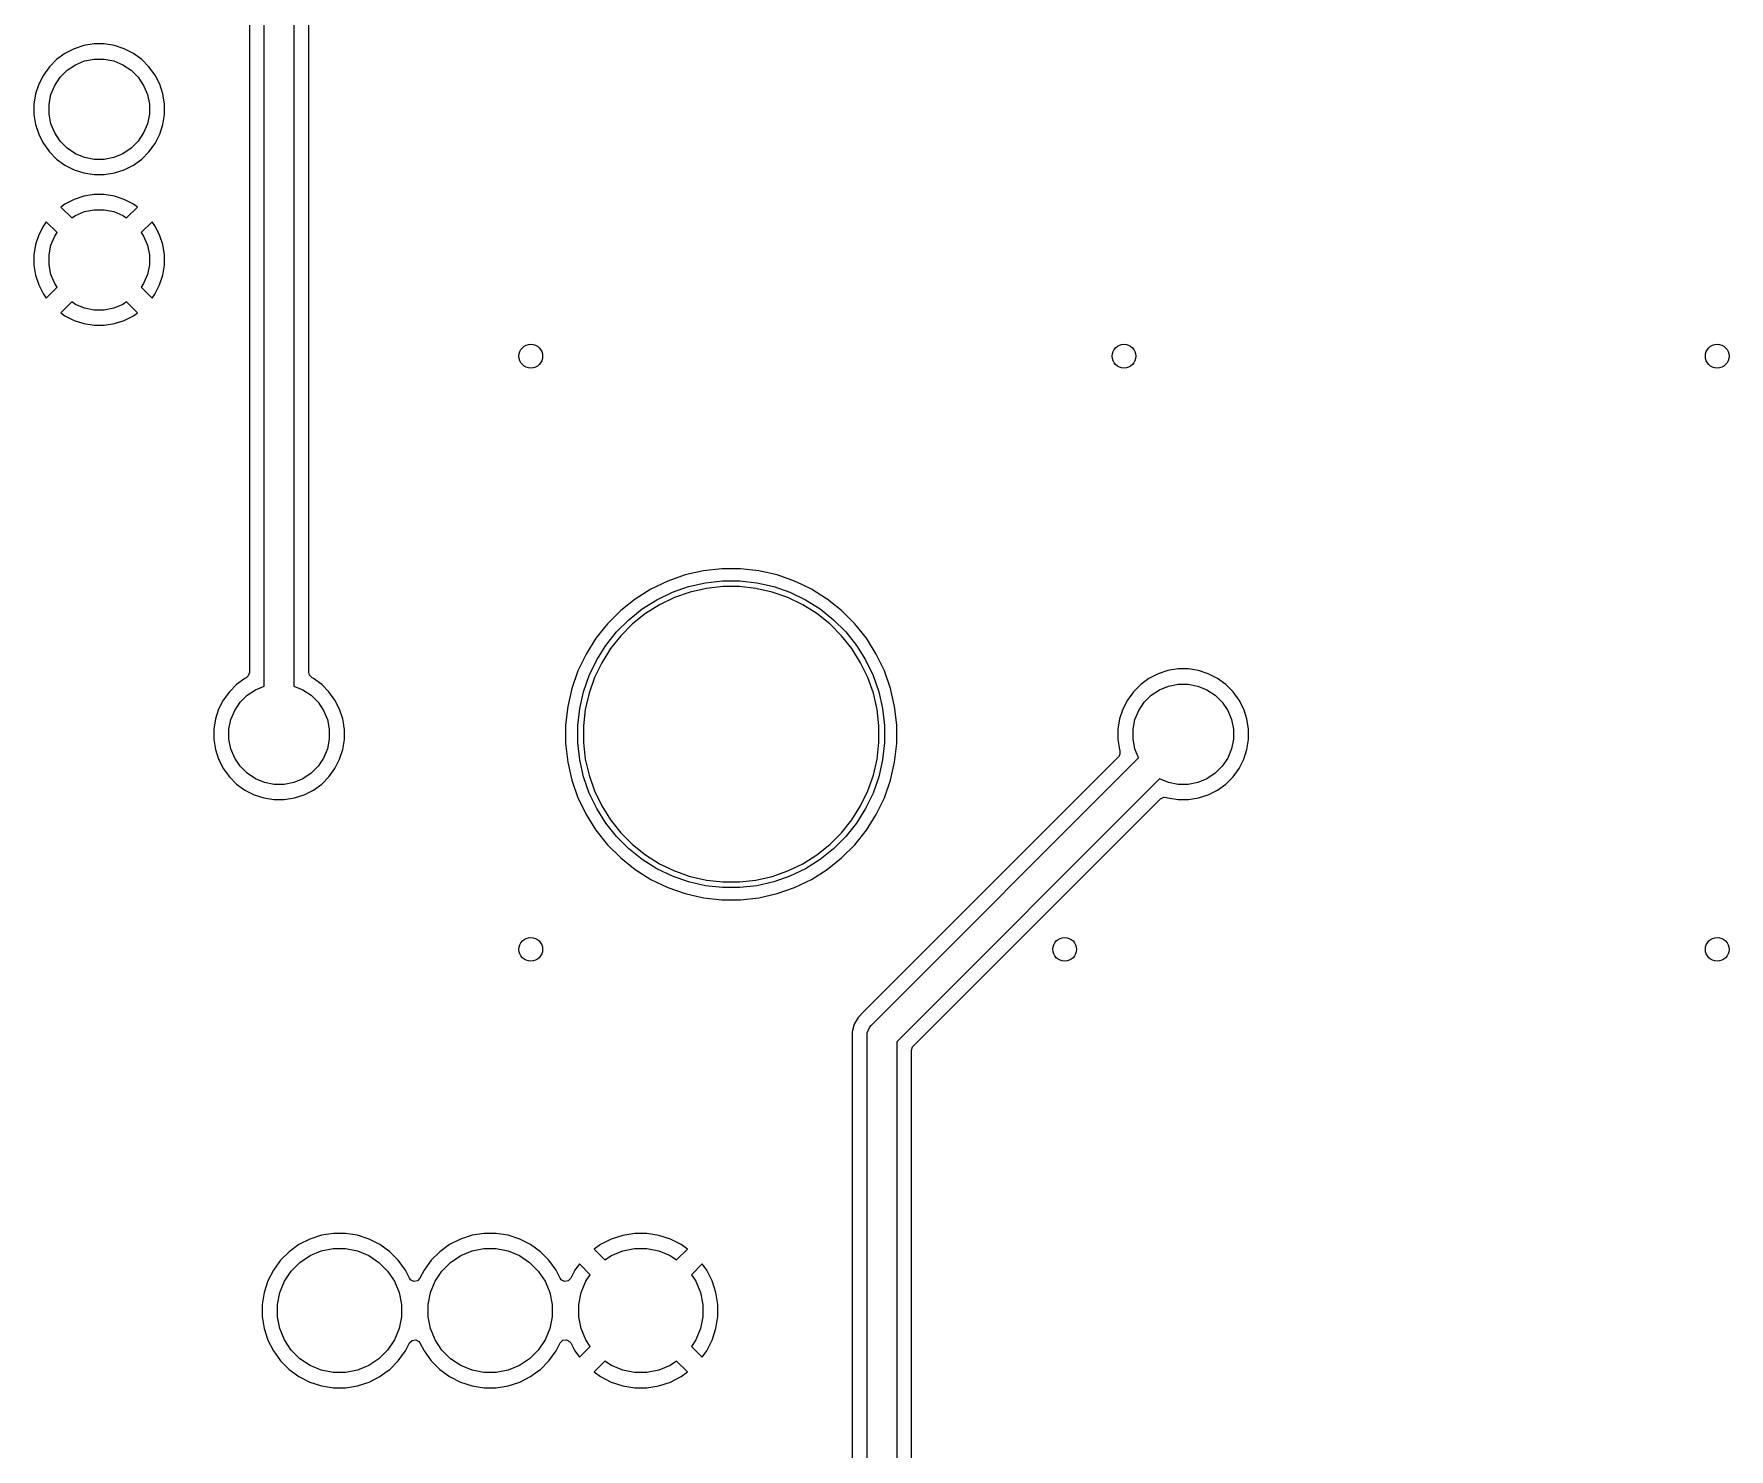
# Model space of a CAD drawing. Extents: x 0 to 130, y -140 to 0.
# Drawn here: x 59.12 to 87.7, y -48.43 to -24.57 of the extents above; entities that cross this region are included whole.
import ezdxf

# ---------------------------------------------------------------- set-up
doc = ezdxf.new("R2010")
doc.units = 0
doc.layers.add('BLACK', color=7, linetype='CONTINUOUS')

msp = doc.modelspace()

# ---------------------------------------------------------------- linework, layer by layer
at = {"layer": 'BLACK', "linetype": 'CONTINUOUS'}
for p, q in [((63.508, -13.6304), (63.508, -35.56195)), ((63.7585, -35.333229), (63.7585, -13.564508)), ((62.7575, -13.878722), (62.7575, -35.333229)), ((63.008, -35.56195), (63.008, -13.733953)), ((59.802158, -24.817125), (59.647814, -24.895766)), ((59.802161, -24.817123), (59.802158, -24.817125)), ((59.966893, -24.763598), (59.802161, -24.817123)), ((59.966897, -24.763597), (59.966893, -24.763598)), ((60.137986, -24.7365), (59.966897, -24.763597)), ((60.137989, -24.7365), (60.137986, -24.7365)), ((60.311211, -24.7365), (60.137989, -24.7365)), ((60.311214, -24.7365), (60.311211, -24.7365)), ((60.482302, -24.763597), (60.311214, -24.7365)), ((60.482306, -24.763598), (60.482302, -24.763597)), ((60.647038, -24.817123), (60.482306, -24.763598)), ((60.647041, -24.817125), (60.647038, -24.817123)), ((60.801385, -24.895766), (60.647041, -24.817125)), ((59.385185, -25.120073), (59.283366, -25.260214)), ((59.507673, -24.997585), (59.385185, -25.120073)), ((59.647814, -24.895766), (59.507673, -24.997585)), ((59.685366, -25.179941), (59.823913, -25.087367)), ((59.823913, -25.087367), (59.977858, -25.023601)), ((59.977858, -25.023601), (60.141285, -24.991093)), ((60.141285, -24.991093), (60.307915, -24.991093)), ((60.307915, -24.991093), (60.471342, -25.023601)), ((60.471342, -25.023601), (60.625287, -25.087367)), ((60.625287, -25.087367), (60.763834, -25.179941)), ((60.801387, -24.895767), (60.801385, -24.895766)), ((60.801388, -24.895768), (60.801387, -24.895767)), ((60.941528, -24.997586), (60.801388, -24.895768)), ((61.064014, -25.120072), (60.941528, -24.997586)), ((61.165832, -25.260212), (61.064014, -25.120072)), ((59.204723, -25.414561), (59.151198, -25.579293)), ((59.204725, -25.414558), (59.204723, -25.414561)), ((59.283366, -25.260214), (59.204725, -25.414558)), ((59.474967, -25.436313), (59.567541, -25.297766)), ((59.567541, -25.297766), (59.685366, -25.179941)), ((60.763834, -25.179941), (60.881659, -25.297766)), ((60.881659, -25.297766), (60.974233, -25.436313)), ((61.244473, -25.414555), (61.165832, -25.260212)), ((61.244473, -25.414557), (61.244473, -25.414555)), ((61.244474, -25.414558), (61.244473, -25.414557)), ((61.244476, -25.414561), (61.244474, -25.414558)), ((61.298001, -25.579293), (61.244476, -25.414561)), ((59.151197, -25.579297), (59.1241, -25.750385)), ((59.151198, -25.579293), (59.151197, -25.579297)), ((59.378693, -25.753685), (59.411201, -25.590258)), ((59.411201, -25.590258), (59.474967, -25.436313)), ((60.974233, -25.436313), (61.037999, -25.590258)), ((61.037999, -25.590258), (61.070507, -25.753685)), ((61.298002, -25.579297), (61.298001, -25.579293)), ((61.3251, -25.750385), (61.298002, -25.579297)), ((59.1241, -25.750385), (59.1241, -25.923614)), ((59.1241, -25.923614), (59.151197, -26.094702)), ((59.378693, -25.920315), (59.378693, -25.753685)), ((59.411201, -26.083742), (59.378693, -25.920315)), ((61.070507, -25.920315), (61.037999, -26.083742)), ((61.070507, -25.753685), (61.070507, -25.920315)), ((61.298002, -26.094702), (61.3251, -25.923614)), ((61.3251, -25.923614), (61.3251, -25.750385)), ((59.151197, -26.094702), (59.151198, -26.094706)), ((59.151198, -26.094706), (59.204723, -26.259438)), ((59.204723, -26.259438), (59.204725, -26.259441)), ((59.204725, -26.259441), (59.270128, -26.387804)), ((59.474967, -26.237687), (59.411201, -26.083742)), ((59.567541, -26.376234), (59.474967, -26.237687)), ((60.974233, -26.237687), (60.881659, -26.376234)), ((61.037999, -26.083742), (60.974233, -26.237687)), ((61.165832, -26.413788), (61.244473, -26.259445)), ((61.244473, -26.259445), (61.244474, -26.25944)), ((61.244474, -26.25944), (61.244476, -26.259438)), ((61.244476, -26.259438), (61.298001, -26.094706)), ((61.298001, -26.094706), (61.298002, -26.094702)), ((59.270128, -26.387804), (59.283368, -26.413788)), ((59.283368, -26.413788), (59.385186, -26.553928)), ((59.385186, -26.553928), (59.507672, -26.676414)), ((59.685366, -26.494059), (59.567541, -26.376234)), ((59.823913, -26.586633), (59.685366, -26.494059)), ((60.763834, -26.494059), (60.625287, -26.586633)), ((60.881659, -26.376234), (60.763834, -26.494059)), ((60.941528, -26.676414), (61.064014, -26.553928)), ((61.064014, -26.553928), (61.165832, -26.413788)), ((59.507672, -26.676414), (59.647812, -26.778232)), ((59.647812, -26.778232), (59.802155, -26.856873)), ((59.802155, -26.856873), (59.802157, -26.856873)), ((59.802157, -26.856873), (59.802158, -26.856874)), ((59.802158, -26.856874), (59.802161, -26.856876)), ((59.802161, -26.856876), (59.966893, -26.910401)), ((59.977858, -26.650399), (59.823913, -26.586633)), ((60.141285, -26.682907), (59.977858, -26.650399)), ((60.307915, -26.682907), (60.141285, -26.682907)), ((60.471342, -26.650399), (60.307915, -26.682907)), ((60.625287, -26.586633), (60.471342, -26.650399)), ((60.482306, -26.910401), (60.647038, -26.856876)), ((60.647038, -26.856876), (60.64704, -26.856874)), ((60.64704, -26.856874), (60.647045, -26.856873)), ((60.647045, -26.856873), (60.801388, -26.778232)), ((60.801388, -26.778232), (60.941528, -26.676414)), ((59.966893, -26.910401), (59.966897, -26.910402)), ((59.966897, -26.910402), (60.137986, -26.9375)), ((60.137986, -26.9375), (60.137989, -26.9375)), ((60.137989, -26.9375), (60.311214, -26.9375)), ((60.311214, -26.9375), (60.482302, -26.910402)), ((60.482302, -26.910402), (60.482306, -26.910401)), ((59.802351, -27.357588), (59.648073, -27.436196)), ((59.96702, -27.304084), (59.802351, -27.357588)), ((60.138025, -27.277), (59.96702, -27.304084)), ((60.311175, -27.277), (60.138025, -27.277)), ((60.482179, -27.304084), (60.311175, -27.277)), ((60.646848, -27.357588), (60.482179, -27.304084)), ((60.801123, -27.436195), (60.646848, -27.357588)), ((59.648073, -27.436196), (59.580429, -27.485341)), ((59.580429, -27.485341), (59.763093, -27.668005)), ((59.763093, -27.668005), (59.823913, -27.627367)), ((59.823913, -27.627367), (59.977858, -27.563601)), ((59.977858, -27.563601), (60.141285, -27.531093)), ((60.141285, -27.531093), (60.307915, -27.531093)), ((60.307915, -27.531093), (60.471342, -27.563601)), ((60.471342, -27.563601), (60.625287, -27.627367)), ((60.625287, -27.627367), (60.686105, -27.668004)), ((60.686105, -27.668004), (60.868769, -27.485341)), ((60.868769, -27.485341), (60.801123, -27.436195)), ((59.205188, -27.954751), (59.151684, -28.11942)), ((59.283796, -27.800473), (59.205188, -27.954751)), ((59.33294, -27.732829), (59.283796, -27.800473)), ((59.515605, -27.915493), (59.33294, -27.732829)), ((59.411201, -28.130258), (59.474967, -27.976313)), ((59.474967, -27.976313), (59.515605, -27.915493)), ((61.116257, -27.732829), (60.933593, -27.915491)), ((60.933593, -27.915491), (60.974233, -27.976313)), ((60.974233, -27.976313), (61.037999, -28.130258)), ((61.165401, -27.800471), (61.116257, -27.732829)), ((61.165404, -27.800475), (61.165401, -27.800471)), ((61.244011, -27.954751), (61.165404, -27.800475)), ((61.297515, -28.11942), (61.244011, -27.954751)), ((59.151684, -28.11942), (59.1246, -28.290424)), ((59.378693, -28.293685), (59.411201, -28.130258)), ((61.037999, -28.130258), (61.070507, -28.293685)), ((61.3246, -28.290424), (61.297515, -28.11942)), ((59.1246, -28.290424), (59.1246, -28.463575)), ((59.1246, -28.463575), (59.151684, -28.634579)), ((59.378693, -28.460315), (59.378693, -28.293685)), ((59.411201, -28.623742), (59.378693, -28.460315)), ((61.070507, -28.460315), (61.037999, -28.623742)), ((61.070507, -28.293685), (61.070507, -28.460315)), ((61.297515, -28.634579), (61.3246, -28.463575)), ((61.3246, -28.463575), (61.3246, -28.290424)), ((59.151684, -28.634579), (59.205188, -28.799248)), ((59.205188, -28.799248), (59.283795, -28.953523)), ((59.332941, -29.021169), (59.515604, -28.838505)), ((59.474967, -28.777687), (59.411201, -28.623742)), ((59.515604, -28.838505), (59.474967, -28.777687)), ((60.974233, -28.777687), (60.933594, -28.838506)), ((60.933594, -28.838506), (61.116257, -29.021169)), ((61.037999, -28.623742), (60.974233, -28.777687)), ((61.165405, -28.953522), (61.244011, -28.799248)), ((61.244011, -28.799248), (61.297515, -28.634579)), ((59.283795, -28.953523), (59.332941, -29.021169)), ((59.763091, -29.085993), (59.580429, -29.268657)), ((59.823913, -29.126633), (59.763091, -29.085993)), ((59.977858, -29.190399), (59.823913, -29.126633)), ((60.625287, -29.126633), (60.471342, -29.190399)), ((60.686106, -29.085994), (60.625287, -29.126633)), ((60.868769, -29.268657), (60.686106, -29.085994)), ((61.116257, -29.021169), (61.165405, -28.953522)), ((59.580429, -29.268657), (59.648071, -29.317801)), ((59.648071, -29.317801), (59.648075, -29.317804)), ((59.648075, -29.317804), (59.802351, -29.396411)), ((59.802351, -29.396411), (59.96702, -29.449915)), ((60.141285, -29.222907), (59.977858, -29.190399)), ((60.307915, -29.222907), (60.141285, -29.222907)), ((60.471342, -29.190399), (60.307915, -29.222907)), ((60.482179, -29.449915), (60.646848, -29.396411)), ((60.646848, -29.396411), (60.801122, -29.317805)), ((60.801122, -29.317805), (60.868769, -29.268657)), ((59.96702, -29.449915), (60.138025, -29.477)), ((60.138025, -29.477), (60.311175, -29.477)), ((60.311175, -29.477), (60.482179, -29.449915)), ((70.104269, -33.688335), (69.808445, -33.791849)), ((70.409838, -33.618591), (70.104269, -33.688335)), ((70.721287, -33.5835), (70.409838, -33.618591)), ((70.721289, -33.5835), (70.721287, -33.5835)), ((71.034711, -33.5835), (70.721289, -33.5835)), ((71.034712, -33.5835), (71.034711, -33.5835)), ((71.346161, -33.618591), (71.034712, -33.5835)), ((71.65173, -33.688335), (71.346161, -33.618591)), ((71.947554, -33.791849), (71.65173, -33.688335)), ((69.526054, -33.927841), (69.260672, -34.094591)), ((69.808445, -33.791849), (69.526054, -33.927841)), ((69.625168, -34.107171), (69.88685, -33.981152)), ((69.88685, -33.981152), (70.160996, -33.885224)), ((70.187594, -33.977546), (69.923617, -34.069916)), ((70.160996, -33.885224), (70.444159, -33.820594)), ((70.460252, -33.915314), (70.187594, -33.977546)), ((70.444159, -33.820594), (70.732778, -33.788075)), ((70.738165, -33.884), (70.460252, -33.915314)), ((70.732778, -33.788075), (71.023222, -33.788075)), ((71.017835, -33.884), (70.738165, -33.884)), ((71.295748, -33.915314), (71.017835, -33.884)), ((71.023222, -33.788075), (71.311841, -33.820594)), ((71.568406, -33.977546), (71.295748, -33.915314)), ((71.311841, -33.820594), (71.595004, -33.885224)), ((71.832383, -34.069916), (71.568406, -33.977546)), ((71.595004, -33.885224), (71.86915, -33.981152)), ((71.86915, -33.981152), (72.130832, -34.107171)), ((71.947558, -33.791851), (71.947554, -33.791849)), ((71.947561, -33.791852), (71.947558, -33.791851)), ((72.070443, -33.851029), (71.947561, -33.791852)), ((72.229945, -33.927841), (72.070443, -33.851029)), ((72.487069, -34.089402), (72.229945, -33.927841)), ((69.015631, -34.290006), (68.794006, -34.511631)), ((69.260672, -34.094591), (69.015631, -34.290006)), ((69.152162, -34.442787), (69.379241, -34.261697)), ((69.379241, -34.261697), (69.625168, -34.107171)), ((69.671642, -34.19126), (69.434838, -34.340054)), ((69.923617, -34.069916), (69.671642, -34.19126)), ((72.084358, -34.19126), (71.832383, -34.069916)), ((72.321162, -34.340054), (72.084358, -34.19126)), ((72.130832, -34.107171), (72.376759, -34.261697)), ((72.376759, -34.261697), (72.603838, -34.442787)), ((72.495327, -34.094591), (72.487069, -34.089402)), ((72.74037, -34.290007), (72.495327, -34.094591)), ((72.961993, -34.51163), (72.74037, -34.290007)), ((68.794006, -34.511631), (68.598591, -34.756672)), ((68.946787, -34.648162), (69.152162, -34.442787)), ((69.216183, -34.514426), (69.018426, -34.712183)), ((69.434838, -34.340054), (69.216183, -34.514426)), ((72.539817, -34.514426), (72.321162, -34.340054)), ((72.737574, -34.712183), (72.539817, -34.514426)), ((72.603838, -34.442787), (72.809213, -34.648162)), ((73.157409, -34.756673), (72.961993, -34.51163)), ((68.598591, -34.756672), (68.431841, -35.022054)), ((68.765697, -34.875241), (68.946787, -34.648162)), ((69.018426, -34.712183), (68.844054, -34.930838)), ((72.911946, -34.930838), (72.737574, -34.712183)), ((72.809213, -34.648162), (72.990303, -34.875241)), ((73.324159, -35.022056), (73.157409, -34.756673)), ((68.431841, -35.022054), (68.295849, -35.304445)), ((68.485152, -35.38285), (68.611171, -35.121168)), ((68.611171, -35.121168), (68.765697, -34.875241)), ((68.844054, -34.930838), (68.69526, -35.167642)), ((73.06074, -35.167642), (72.911946, -34.930838)), ((72.990303, -34.875241), (73.144829, -35.121168)), ((73.144829, -35.121168), (73.270848, -35.38285)), ((73.460148, -35.304439), (73.324159, -35.022056)), ((62.681214, -35.432766), (62.541073, -35.534585)), ((62.703447, -35.421438), (62.681214, -35.432766)), ((62.738593, -35.39142), (62.703447, -35.421438)), ((62.7575, -35.333229), (62.738593, -35.39142)), ((63.769289, -35.378172), (63.7585, -35.333229)), ((63.812553, -35.421438), (63.769289, -35.378172)), ((63.834785, -35.432766), (63.812553, -35.421438)), ((63.834787, -35.432767), (63.834785, -35.432766)), ((63.834788, -35.432768), (63.834787, -35.432767)), ((63.974928, -35.534586), (63.834788, -35.432768)), ((68.295849, -35.304445), (68.192335, -35.600269)), ((68.389224, -35.656996), (68.485152, -35.38285)), ((68.573916, -35.419617), (68.481546, -35.683594)), ((68.69526, -35.167642), (68.573916, -35.419617)), ((73.182084, -35.419617), (73.06074, -35.167642)), ((73.274454, -35.683594), (73.182084, -35.419617)), ((73.270848, -35.38285), (73.366776, -35.656996)), ((73.563665, -35.600273), (73.460148, -35.304439)), ((77.921214, -35.432766), (77.781073, -35.534585)), ((78.075558, -35.354125), (77.921214, -35.432766)), ((78.075561, -35.354123), (78.075558, -35.354125)), ((78.240293, -35.300598), (78.075561, -35.354123)), ((78.240297, -35.300597), (78.240293, -35.300598)), ((78.411386, -35.2735), (78.240297, -35.300597)), ((78.411389, -35.2735), (78.411386, -35.2735)), ((78.584611, -35.2735), (78.411389, -35.2735)), ((78.584614, -35.2735), (78.584611, -35.2735)), ((78.755702, -35.300597), (78.584614, -35.2735)), ((78.755706, -35.300598), (78.755702, -35.300597)), ((78.920438, -35.354123), (78.755706, -35.300598)), ((78.920441, -35.354125), (78.920438, -35.354123)), ((79.074785, -35.432766), (78.920441, -35.354125)), ((79.074787, -35.432767), (79.074785, -35.432766)), ((79.074788, -35.432768), (79.074787, -35.432767)), ((79.214928, -35.534586), (79.074788, -35.432768)), ((62.418585, -35.657073), (62.316766, -35.797214)), ((62.541073, -35.534585), (62.418585, -35.657073)), ((62.600941, -35.834766), (62.718766, -35.716941)), ((62.718766, -35.716941), (62.857313, -35.624367)), ((62.857313, -35.624367), (63.008, -35.56195)), ((63.508, -35.56195), (63.658687, -35.624367)), ((63.658687, -35.624367), (63.797234, -35.716941)), ((63.797234, -35.716941), (63.915059, -35.834766)), ((64.097414, -35.657072), (63.974928, -35.534586)), ((64.199232, -35.797212), (64.097414, -35.657072)), ((68.192335, -35.600269), (68.122591, -35.905838)), ((68.324594, -35.940159), (68.389224, -35.656996)), ((68.481546, -35.683594), (68.419314, -35.956252)), ((73.336686, -35.956252), (73.274454, -35.683594)), ((73.366776, -35.656996), (73.431406, -35.940159)), ((73.633408, -35.905837), (73.563665, -35.600273)), ((77.658585, -35.657073), (77.556766, -35.797214)), ((77.781073, -35.534585), (77.658585, -35.657073)), ((77.840941, -35.834766), (77.958766, -35.716941)), ((77.958766, -35.716941), (78.097313, -35.624367)), ((78.097313, -35.624367), (78.251258, -35.560601)), ((78.251258, -35.560601), (78.414685, -35.528093)), ((78.414685, -35.528093), (78.581315, -35.528093)), ((78.581315, -35.528093), (78.744742, -35.560601)), ((78.744742, -35.560601), (78.898687, -35.624367)), ((78.898687, -35.624367), (79.037234, -35.716941)), ((79.037234, -35.716941), (79.155059, -35.834766)), ((79.337414, -35.657072), (79.214928, -35.534586)), ((79.439232, -35.797212), (79.337414, -35.657072)), ((62.238123, -35.951561), (62.184598, -36.116293)), ((62.238125, -35.951558), (62.238123, -35.951561)), ((62.316766, -35.797214), (62.238125, -35.951558)), ((62.444601, -36.127258), (62.508367, -35.973313)), ((62.508367, -35.973313), (62.600941, -35.834766)), ((63.915059, -35.834766), (64.007633, -35.973313)), ((64.007633, -35.973313), (64.071399, -36.127258)), ((64.277873, -35.951555), (64.199232, -35.797212)), ((64.277873, -35.951557), (64.277873, -35.951555)), ((64.277874, -35.951558), (64.277873, -35.951557)), ((64.277876, -35.951561), (64.277874, -35.951558)), ((64.331401, -36.116293), (64.277876, -35.951561)), ((68.122591, -35.905838), (68.0875, -36.217287)), ((68.292075, -36.228778), (68.324594, -35.940159)), ((68.419314, -35.956252), (68.388, -36.234165)), ((73.368, -36.234165), (73.336686, -35.956252)), ((73.431406, -35.940159), (73.463925, -36.228778)), ((73.6685, -36.217289), (73.633408, -35.905837)), ((77.478123, -35.951561), (77.424598, -36.116293)), ((77.478125, -35.951558), (77.478123, -35.951561)), ((77.556766, -35.797214), (77.478125, -35.951558)), ((77.684601, -36.127258), (77.748367, -35.973313)), ((77.748367, -35.973313), (77.840941, -35.834766)), ((79.155059, -35.834766), (79.247633, -35.973313)), ((79.247633, -35.973313), (79.311399, -36.127258)), ((79.517873, -35.951555), (79.439232, -35.797212)), ((79.517873, -35.951557), (79.517873, -35.951555)), ((79.517874, -35.951558), (79.517873, -35.951557)), ((79.517876, -35.951561), (79.517874, -35.951558)), ((79.571401, -36.116293), (79.517876, -35.951561)), ((62.184597, -36.116297), (62.1575, -36.287385)), ((62.1575, -36.287385), (62.1575, -36.460614)), ((62.184598, -36.116293), (62.184597, -36.116297)), ((62.412093, -36.290685), (62.444601, -36.127258)), ((62.412093, -36.457315), (62.412093, -36.290685)), ((64.071399, -36.127258), (64.103907, -36.290685)), ((64.103907, -36.290685), (64.103907, -36.457315)), ((64.331402, -36.116298), (64.331401, -36.116293)), ((64.347398, -36.217287), (64.331402, -36.116298)), ((64.349411, -36.229997), (64.347398, -36.217287)), ((64.3585, -36.287384), (64.349411, -36.229997)), ((64.3585, -36.460614), (64.3585, -36.287384)), ((68.0875, -36.217287), (68.0875, -36.530712)), ((68.292075, -36.234165), (68.292075, -36.228778)), ((68.292075, -36.519222), (68.292075, -36.234165)), ((68.388, -36.234165), (68.388, -36.513835)), ((73.368, -36.513835), (73.368, -36.234165)), ((73.463925, -36.228778), (73.463925, -36.519222)), ((73.6685, -36.530711), (73.6685, -36.217289)), ((77.424597, -36.116297), (77.3975, -36.287385)), ((77.3975, -36.287385), (77.3975, -36.460614)), ((77.424598, -36.116293), (77.424597, -36.116297)), ((77.652093, -36.290685), (77.684601, -36.127258)), ((77.652093, -36.457315), (77.652093, -36.290685)), ((79.311399, -36.127258), (79.343907, -36.290685)), ((79.343907, -36.290685), (79.343907, -36.457315)), ((79.571402, -36.116297), (79.571401, -36.116293)), ((79.5985, -36.287385), (79.571402, -36.116297)), ((79.5985, -36.460614), (79.5985, -36.287385)), ((62.1575, -36.460614), (62.184597, -36.631702)), ((62.444601, -36.620742), (62.412093, -36.457315)), ((64.103907, -36.457315), (64.071399, -36.620742)), ((64.331402, -36.631702), (64.3585, -36.460614)), ((68.0875, -36.530712), (68.122591, -36.842161)), ((68.324594, -36.807841), (68.292075, -36.519222)), ((68.388, -36.513835), (68.419314, -36.791748)), ((73.336686, -36.791748), (73.368, -36.513835)), ((73.463925, -36.519222), (73.431406, -36.807841)), ((73.633408, -36.842163), (73.6685, -36.530711)), ((77.3975, -36.460614), (77.424596, -36.631696)), ((77.684601, -36.620742), (77.652093, -36.457315)), ((79.343907, -36.457315), (79.311399, -36.620742)), ((79.571402, -36.631702), (79.5985, -36.460614)), ((62.184597, -36.631702), (62.184598, -36.631706)), ((62.184598, -36.631706), (62.238123, -36.796438)), ((62.238123, -36.796438), (62.238125, -36.796441)), ((62.238125, -36.796441), (62.250464, -36.820659)), ((62.250464, -36.820659), (62.316768, -36.950788)), ((62.508367, -36.774687), (62.444601, -36.620742)), ((62.600941, -36.913234), (62.508367, -36.774687)), ((64.007633, -36.774687), (63.915059, -36.913234)), ((64.071399, -36.620742), (64.007633, -36.774687)), ((64.199232, -36.950788), (64.277873, -36.796445)), ((64.277873, -36.796445), (64.277874, -36.79644)), ((64.277874, -36.79644), (64.277876, -36.796438)), ((64.277876, -36.796438), (64.331401, -36.631706)), ((64.331401, -36.631706), (64.331402, -36.631702)), ((68.122591, -36.842161), (68.192335, -37.14773)), ((68.389224, -37.091004), (68.324594, -36.807841)), ((68.419314, -36.791748), (68.481546, -37.064406)), ((77.408158, -36.756026), (73.110686, -41.0535)), ((73.241223, -41.277223), (77.747017, -36.771428)), ((73.274454, -37.064406), (73.336686, -36.791748)), ((73.431406, -36.807841), (73.366776, -37.091004)), ((73.563665, -37.147727), (73.633408, -36.842163)), ((77.432309, -36.716613), (77.408158, -36.756026)), ((77.424596, -36.631696), (77.427893, -36.641844)), ((77.427893, -36.641844), (77.432308, -36.655429)), ((77.432308, -36.655429), (77.432309, -36.716613)), ((77.747017, -36.771428), (77.684601, -36.620742)), ((79.247633, -36.774687), (79.155059, -36.913234)), ((79.311399, -36.620742), (79.247633, -36.774687)), ((79.439232, -36.950788), (79.517873, -36.796445)), ((79.517873, -36.796445), (79.517874, -36.79644)), ((79.517874, -36.79644), (79.517876, -36.796438)), ((79.517876, -36.796438), (79.571401, -36.631706)), ((79.571401, -36.631706), (79.571402, -36.631702)), ((62.316768, -36.950788), (62.418586, -37.090928)), ((62.418586, -37.090928), (62.541072, -37.213414)), ((62.718766, -37.031059), (62.600941, -36.913234)), ((62.857313, -37.123633), (62.718766, -37.031059)), ((63.011258, -37.187399), (62.857313, -37.123633)), ((63.658687, -37.123633), (63.504742, -37.187399)), ((63.797234, -37.031059), (63.658687, -37.123633)), ((63.915059, -36.913234), (63.797234, -37.031059)), ((63.974928, -37.213414), (64.097414, -37.090928)), ((64.097414, -37.090928), (64.199232, -36.950788)), ((68.192335, -37.14773), (68.295849, -37.443554)), ((68.485152, -37.36515), (68.389224, -37.091004)), ((68.481546, -37.064406), (68.573916, -37.328383)), ((73.182084, -37.328383), (73.274454, -37.064406)), ((73.366776, -37.091004), (73.270848, -37.36515)), ((73.460148, -37.443561), (73.563665, -37.147727)), ((78.100571, -37.124982), (73.668, -41.557554)), ((78.251258, -37.187399), (78.100571, -37.124982)), ((78.898687, -37.123633), (78.744742, -37.187399)), ((79.037234, -37.031059), (78.898687, -37.123633)), ((79.155059, -36.913234), (79.037234, -37.031059)), ((79.214928, -37.213414), (79.337414, -37.090928)), ((79.337414, -37.090928), (79.439232, -36.950788)), ((62.541072, -37.213414), (62.681212, -37.315232)), ((62.681212, -37.315232), (62.835555, -37.393873)), ((62.835555, -37.393873), (62.835557, -37.393873)), ((62.835557, -37.393873), (62.835558, -37.393874)), ((62.835558, -37.393874), (62.835561, -37.393876)), ((62.835561, -37.393876), (63.000293, -37.447401)), ((63.174685, -37.219907), (63.011258, -37.187399)), ((63.341315, -37.219907), (63.174685, -37.219907)), ((63.504742, -37.187399), (63.341315, -37.219907)), ((63.515706, -37.447401), (63.680438, -37.393876)), ((63.680438, -37.393876), (63.68044, -37.393874)), ((63.68044, -37.393874), (63.680445, -37.393873)), ((63.680445, -37.393873), (63.834788, -37.315232)), ((63.834788, -37.315232), (63.974928, -37.213414)), ((68.611171, -37.626832), (68.485152, -37.36515)), ((68.573916, -37.328383), (68.69526, -37.580358)), ((73.06074, -37.580358), (73.182084, -37.328383)), ((73.270848, -37.36515), (73.144829, -37.626832)), ((78.414685, -37.219907), (78.251258, -37.187399)), ((78.581315, -37.219907), (78.414685, -37.219907)), ((78.744742, -37.187399), (78.581315, -37.219907)), ((78.755706, -37.447401), (78.920438, -37.393876)), ((78.920438, -37.393876), (78.92044, -37.393874)), ((78.92044, -37.393874), (78.920445, -37.393873)), ((78.920445, -37.393873), (79.074788, -37.315232)), ((79.074788, -37.315232), (79.214928, -37.213414)), ((63.000293, -37.447401), (63.000297, -37.447402)), ((63.000297, -37.447402), (63.171386, -37.4745)), ((63.171386, -37.4745), (63.171389, -37.4745)), ((63.171389, -37.4745), (63.344614, -37.4745)), ((63.344614, -37.4745), (63.515702, -37.447402)), ((63.515702, -37.447402), (63.515706, -37.447401)), ((68.295849, -37.443554), (68.295851, -37.443558)), ((68.295851, -37.443558), (68.295852, -37.443561)), ((68.295852, -37.443561), (68.355029, -37.566443)), ((68.355029, -37.566443), (68.431841, -37.725945)), ((68.765697, -37.872759), (68.611171, -37.626832)), ((68.69526, -37.580358), (68.844054, -37.817162)), ((72.911946, -37.817162), (73.06074, -37.580358)), ((73.144829, -37.626832), (72.990303, -37.872759)), ((73.324159, -37.725944), (73.460148, -37.443561)), ((73.94749, -41.632323), (78.115973, -37.463839)), ((78.115973, -37.463839), (78.170488, -37.436064)), ((78.170488, -37.436064), (78.216567, -37.43969)), ((78.216567, -37.43969), (78.240299, -37.447402)), ((78.240299, -37.447402), (78.240302, -37.447402)), ((78.240302, -37.447402), (78.240304, -37.447403)), ((78.240304, -37.447403), (78.240302, -37.447403)), ((78.240302, -37.447403), (78.411386, -37.4745)), ((78.411386, -37.4745), (78.411389, -37.4745)), ((78.411389, -37.4745), (78.584614, -37.4745)), ((78.584614, -37.4745), (78.755702, -37.447402)), ((78.755702, -37.447402), (78.755706, -37.447401)), ((68.431841, -37.725945), (68.598591, -37.991327)), ((68.598591, -37.991327), (68.794007, -38.23637)), ((68.946787, -38.099838), (68.765697, -37.872759)), ((68.844054, -37.817162), (69.018426, -38.035817)), ((72.737574, -38.035817), (72.911946, -37.817162)), ((72.990303, -37.872759), (72.809213, -38.099838)), ((72.961993, -38.23637), (73.157409, -37.991327)), ((73.157409, -37.991327), (73.324159, -37.725944)), ((68.794007, -38.23637), (69.01563, -38.457993)), ((69.152162, -38.305213), (68.946787, -38.099838)), ((69.018426, -38.035817), (69.216183, -38.233574)), ((69.216183, -38.233574), (69.434838, -38.407946)), ((72.321162, -38.407946), (72.539817, -38.233574)), ((72.539817, -38.233574), (72.737574, -38.035817)), ((72.809213, -38.099838), (72.603838, -38.305213)), ((72.74037, -38.457993), (72.961993, -38.23637)), ((69.01563, -38.457993), (69.260673, -38.653409)), ((69.379241, -38.486303), (69.152162, -38.305213)), ((69.625168, -38.640829), (69.379241, -38.486303)), ((69.434838, -38.407946), (69.671642, -38.55674)), ((69.671642, -38.55674), (69.923617, -38.678084)), ((71.832383, -38.678084), (72.084358, -38.55674)), ((72.084358, -38.55674), (72.321162, -38.407946)), ((72.376759, -38.486303), (72.130832, -38.640829)), ((72.603838, -38.305213), (72.376759, -38.486303)), ((72.495327, -38.653409), (72.74037, -38.457993)), ((69.260673, -38.653409), (69.526056, -38.820159)), ((69.526056, -38.820159), (69.808439, -38.956148)), ((69.88685, -38.766848), (69.625168, -38.640829)), ((70.160996, -38.862776), (69.88685, -38.766848)), ((69.923617, -38.678084), (70.187594, -38.770454)), ((70.444159, -38.927406), (70.160996, -38.862776)), ((70.187594, -38.770454), (70.460252, -38.832686)), ((70.460252, -38.832686), (70.738165, -38.864)), ((71.017835, -38.864), (71.295748, -38.832686)), ((71.295748, -38.832686), (71.568406, -38.770454)), ((71.595004, -38.862776), (71.311841, -38.927406)), ((71.568406, -38.770454), (71.832383, -38.678084)), ((71.86915, -38.766848), (71.595004, -38.862776)), ((72.130832, -38.640829), (71.86915, -38.766848)), ((71.947561, -38.956148), (72.229944, -38.820159)), ((72.229944, -38.820159), (72.495327, -38.653409)), ((69.808439, -38.956148), (69.808445, -38.95615)), ((69.808445, -38.95615), (70.104269, -39.059664)), ((70.104269, -39.059664), (70.104272, -39.059664)), ((70.104272, -39.059664), (70.104273, -39.059665)), ((70.104273, -39.059665), (70.409837, -39.129408)), ((70.409837, -39.129408), (70.721289, -39.1645)), ((70.732778, -38.959925), (70.444159, -38.927406)), ((71.023222, -38.959925), (70.732778, -38.959925)), ((70.738165, -38.864), (71.017835, -38.864)), ((71.311841, -38.927406), (71.023222, -38.959925)), ((71.034711, -39.1645), (71.346163, -39.129408)), ((71.346163, -39.129408), (71.651727, -39.059665)), ((71.651727, -39.059665), (71.947561, -38.956148)), ((70.721289, -39.1645), (70.72129, -39.1645)), ((70.72129, -39.1645), (71.03471, -39.1645)), ((71.03471, -39.1645), (71.034711, -39.1645)), ((73.017496, -41.14669), (72.951609, -41.260809)), ((73.0175, -41.146685), (73.017496, -41.14669)), ((73.110685, -41.053499), (73.0175, -41.146685)), ((73.110686, -41.0535), (73.110685, -41.053499)), ((72.951609, -41.260809), (72.9175, -41.388109)), ((72.9175, -41.388109), (72.9175, -51.843229)), ((73.168, -41.454), (73.172804, -41.405227)), ((73.172804, -41.405227), (73.210133, -41.315107)), ((73.210133, -41.315107), (73.210137, -41.315102)), ((73.210137, -41.315102), (73.241223, -41.277223)), ((73.168, -52.07195), (73.168, -41.454)), ((73.668, -41.557554), (73.668, -52.07195)), ((73.9185, -41.702321), (73.937407, -41.64413)), ((73.9185, -43.653424), (73.9185, -41.702321)), ((73.937407, -41.64413), (73.94749, -41.632323)), ((73.9185, -51.843229), (73.9185, -43.653424)), ((63.96947, -44.821521), (63.77478, -44.88478)), ((64.171645, -44.7895), (63.96947, -44.821521)), ((64.171648, -44.7895), (64.171645, -44.7895)), ((64.376352, -44.7895), (64.171648, -44.7895)), ((64.376355, -44.7895), (64.376352, -44.7895)), ((64.578529, -44.821521), (64.376355, -44.7895)), ((64.773219, -44.88478), (64.578529, -44.821521)), ((66.50947, -44.821521), (66.31478, -44.88478)), ((66.711645, -44.7895), (66.50947, -44.821521)), ((66.711648, -44.7895), (66.711645, -44.7895)), ((66.916352, -44.7895), (66.711648, -44.7895)), ((66.916355, -44.7895), (66.916352, -44.7895)), ((67.118529, -44.821521), (66.916355, -44.7895)), ((67.313219, -44.88478), (67.118529, -44.821521)), ((69.049587, -44.822008), (68.854972, -44.885243)), ((69.251685, -44.79), (69.049587, -44.822008)), ((69.456315, -44.79), (69.251685, -44.79)), ((69.658412, -44.822008), (69.456315, -44.79)), ((69.853027, -44.885243), (69.658412, -44.822008)), ((63.426786, -45.098029), (63.282029, -45.242786)), ((63.592386, -44.977714), (63.426786, -45.098029)), ((63.59239, -44.977712), (63.592386, -44.977714)), ((63.77478, -44.88478), (63.59239, -44.977712)), ((63.779033, -45.163983), (63.969201, -45.085213)), ((63.969201, -45.085213), (64.171082, -45.045056)), ((64.171082, -45.045056), (64.376918, -45.045056)), ((64.376918, -45.045056), (64.578799, -45.085213)), ((64.578799, -45.085213), (64.768967, -45.163983)), ((64.955609, -44.977712), (64.773219, -44.88478)), ((64.955613, -44.977714), (64.955609, -44.977712)), ((65.121213, -45.098029), (64.955613, -44.977714)), ((65.121215, -45.098031), (65.121213, -45.098029)), ((65.121219, -45.098034), (65.121215, -45.098031)), ((65.265966, -45.242781), (65.121219, -45.098034)), ((65.966786, -45.098029), (65.822029, -45.242786)), ((66.132386, -44.977714), (65.966786, -45.098029)), ((66.13239, -44.977712), (66.132386, -44.977714)), ((66.31478, -44.88478), (66.13239, -44.977712)), ((66.319033, -45.163983), (66.509201, -45.085213)), ((66.509201, -45.085213), (66.711082, -45.045056)), ((66.711082, -45.045056), (66.916918, -45.045056)), ((66.916918, -45.045056), (67.118799, -45.085213)), ((67.118799, -45.085213), (67.308967, -45.163983)), ((67.495609, -44.977712), (67.313219, -44.88478)), ((67.495613, -44.977714), (67.495609, -44.977712)), ((67.661213, -45.098029), (67.495613, -44.977714)), ((67.661215, -45.098031), (67.661213, -45.098029)), ((67.661219, -45.098034), (67.661215, -45.098031)), ((67.805966, -45.242781), (67.661219, -45.098034)), ((68.672652, -44.978139), (68.566645, -45.055156)), ((68.566645, -45.055156), (68.748996, -45.237507)), ((68.854972, -44.885243), (68.672652, -44.978139)), ((68.859033, -45.163983), (69.049201, -45.085213)), ((69.049201, -45.085213), (69.251082, -45.045056)), ((69.251082, -45.045056), (69.456918, -45.045056)), ((69.456918, -45.045056), (69.658799, -45.085213)), ((69.658799, -45.085213), (69.848967, -45.163983)), ((70.035346, -44.978138), (69.853027, -44.885243)), ((69.959002, -45.237506), (70.141352, -45.055157)), ((70.141352, -45.055157), (70.035346, -44.978138)), ((63.161712, -45.40839), (63.06878, -45.59078)), ((63.161714, -45.408386), (63.161712, -45.40839)), ((63.282029, -45.242786), (63.161714, -45.408386)), ((63.347983, -45.595033), (63.462339, -45.423887)), ((63.462339, -45.423887), (63.607887, -45.278339)), ((63.607887, -45.278339), (63.779033, -45.163983)), ((64.768967, -45.163983), (64.940113, -45.278339)), ((64.940113, -45.278339), (65.085661, -45.423887)), ((65.085661, -45.423887), (65.200017, -45.595033)), ((65.265968, -45.242784), (65.265966, -45.242781)), ((65.26597, -45.242786), (65.265968, -45.242784)), ((65.386285, -45.408386), (65.26597, -45.242786)), ((65.386287, -45.40839), (65.386285, -45.408386)), ((65.45579, -45.544797), (65.386287, -45.40839)), ((65.701712, -45.40839), (65.63221, -45.544797)), ((65.701714, -45.408386), (65.701712, -45.40839)), ((65.822029, -45.242786), (65.701714, -45.408386)), ((65.887983, -45.595033), (66.002339, -45.423887)), ((66.002339, -45.423887), (66.147887, -45.278339)), ((66.147887, -45.278339), (66.319033, -45.163983)), ((67.308967, -45.163983), (67.480113, -45.278339)), ((67.480113, -45.278339), (67.625661, -45.423887)), ((67.625661, -45.423887), (67.740017, -45.595033)), ((67.805968, -45.242784), (67.805966, -45.242781)), ((67.80597, -45.242786), (67.805968, -45.242784)), ((67.926285, -45.408386), (67.80597, -45.242786)), ((67.926287, -45.40839), (67.926285, -45.408386)), ((67.99607, -45.545347), (67.926287, -45.40839)), ((68.242139, -45.408652), (68.17249, -45.545347)), ((68.319156, -45.302645), (68.242139, -45.408652)), ((68.501507, -45.484996), (68.319156, -45.302645)), ((68.748996, -45.237507), (68.859033, -45.163983)), ((69.848967, -45.163983), (69.959002, -45.237506)), ((70.388841, -45.302645), (70.206491, -45.484994)), ((70.465861, -45.408653), (70.388841, -45.302645)), ((70.558756, -45.590972), (70.465861, -45.408653)), ((63.06878, -45.59078), (63.005521, -45.78547)), ((63.269213, -45.785201), (63.347983, -45.595033)), ((65.200017, -45.595033), (65.278787, -45.785201)), ((65.473996, -45.569856), (65.45579, -45.544797)), ((65.528513, -45.597633), (65.473996, -45.569856)), ((65.588945, -45.588062), (65.528513, -45.597633)), ((65.63221, -45.544797), (65.588945, -45.588062)), ((65.809213, -45.785201), (65.887983, -45.595033)), ((67.740017, -45.595033), (67.818787, -45.785201)), ((68.014276, -45.570406), (67.99607, -45.545347)), ((68.068793, -45.598183), (68.014276, -45.570406)), ((68.129225, -45.588612), (68.068793, -45.598183)), ((68.17249, -45.545347), (68.129225, -45.588612)), ((68.349213, -45.785201), (68.427983, -45.595033)), ((68.427983, -45.595033), (68.501507, -45.484996)), ((70.206491, -45.484994), (70.280017, -45.595033)), ((70.280017, -45.595033), (70.358787, -45.785201)), ((70.621991, -45.785587), (70.558756, -45.590972)), ((63.005521, -45.78547), (62.9735, -45.987644)), ((62.9735, -45.987644), (62.9735, -46.192355)), ((63.229056, -45.987082), (63.269213, -45.785201)), ((63.229056, -46.192918), (63.229056, -45.987082)), ((65.278787, -45.785201), (65.318944, -45.987082)), ((65.318944, -45.987082), (65.318944, -46.192918)), ((65.769056, -45.987082), (65.809213, -45.785201)), ((65.769056, -46.192918), (65.769056, -45.987082)), ((67.818787, -45.785201), (67.858944, -45.987082)), ((67.858944, -45.987082), (67.858944, -46.192918)), ((68.309056, -45.987082), (68.349213, -45.785201)), ((68.309056, -46.192918), (68.309056, -45.987082)), ((70.358787, -45.785201), (70.398944, -45.987082)), ((70.398944, -45.987082), (70.398944, -46.192918)), ((70.654, -45.987684), (70.621991, -45.785587)), ((70.654, -46.192315), (70.654, -45.987684)), ((62.9735, -46.192355), (63.005521, -46.394529)), ((63.269213, -46.394799), (63.229056, -46.192918)), ((65.318944, -46.192918), (65.278787, -46.394799)), ((65.809213, -46.394799), (65.769056, -46.192918)), ((67.858944, -46.192918), (67.818787, -46.394799)), ((68.349213, -46.394799), (68.309056, -46.192918)), ((70.398944, -46.192918), (70.358787, -46.394799)), ((70.621991, -46.394412), (70.654, -46.192315)), ((63.005521, -46.394529), (63.06878, -46.589219)), ((63.347983, -46.584967), (63.269213, -46.394799)), ((65.278787, -46.394799), (65.200017, -46.584967)), ((65.887983, -46.584967), (65.809213, -46.394799)), ((67.818787, -46.394799), (67.740017, -46.584967)), ((68.427983, -46.584967), (68.349213, -46.394799)), ((70.358787, -46.394799), (70.280017, -46.584967)), ((70.558756, -46.589027), (70.621991, -46.394412)), ((63.06878, -46.589219), (63.161712, -46.771609)), ((63.161712, -46.771609), (63.161714, -46.771613)), ((63.161714, -46.771613), (63.282029, -46.937213)), ((63.462339, -46.756113), (63.347983, -46.584967)), ((63.607887, -46.901661), (63.462339, -46.756113)), ((65.085661, -46.756113), (64.940113, -46.901661)), ((65.200017, -46.584967), (65.085661, -46.756113)), ((65.265966, -46.937219), (65.386287, -46.77161)), ((65.386287, -46.77161), (65.45579, -46.635201)), ((65.45579, -46.635201), (65.499055, -46.591937)), ((65.499055, -46.591937), (65.559487, -46.582366)), ((65.559487, -46.582366), (65.614003, -46.610143)), ((65.614003, -46.610143), (65.63221, -46.635202)), ((65.63221, -46.635202), (65.701712, -46.771609)), ((65.701712, -46.771609), (65.701714, -46.771613)), ((65.701714, -46.771613), (65.822029, -46.937213)), ((66.002339, -46.756113), (65.887983, -46.584967)), ((66.147887, -46.901661), (66.002339, -46.756113)), ((67.625661, -46.756113), (67.480113, -46.901661)), ((67.740017, -46.584967), (67.625661, -46.756113)), ((67.805966, -46.937219), (67.926287, -46.77161)), ((67.926287, -46.77161), (67.996071, -46.63465)), ((67.996071, -46.63465), (68.039335, -46.591388)), ((68.039335, -46.591388), (68.099767, -46.581816)), ((68.099767, -46.581816), (68.154283, -46.609593)), ((68.154283, -46.609593), (68.17249, -46.634652)), ((68.17249, -46.634652), (68.242138, -46.771346)), ((68.242138, -46.771346), (68.319157, -46.877352)), ((68.319157, -46.877352), (68.501506, -46.695002)), ((68.501506, -46.695002), (68.427983, -46.584967)), ((70.280017, -46.584967), (70.206492, -46.695004)), ((70.206492, -46.695004), (70.388841, -46.877353)), ((70.388842, -46.877353), (70.465856, -46.771354)), ((70.465856, -46.771354), (70.46586, -46.771348)), ((70.46586, -46.771348), (70.558756, -46.589027)), ((63.282029, -46.937213), (63.282031, -46.937215)), ((63.282031, -46.937215), (63.282034, -46.937219)), ((63.282034, -46.937219), (63.426781, -47.081966)), ((63.426781, -47.081966), (63.426784, -47.081968)), ((63.426784, -47.081968), (63.426786, -47.08197)), ((63.426786, -47.08197), (63.592386, -47.202285)), ((63.779033, -47.016017), (63.607887, -46.901661)), ((63.969201, -47.094787), (63.779033, -47.016017)), ((64.171082, -47.134944), (63.969201, -47.094787)), ((64.376918, -47.134944), (64.171082, -47.134944)), ((64.578799, -47.094787), (64.376918, -47.134944)), ((64.768967, -47.016017), (64.578799, -47.094787)), ((64.940113, -46.901661), (64.768967, -47.016017)), ((64.956197, -47.201861), (65.062206, -47.124841)), ((65.062206, -47.124841), (65.121219, -47.081966)), ((65.121219, -47.081966), (65.265966, -46.937219)), ((65.822029, -46.937213), (65.822031, -46.937215)), ((65.822031, -46.937215), (65.822034, -46.937219)), ((65.822034, -46.937219), (65.966781, -47.081966)), ((65.966781, -47.081966), (65.966784, -47.081968)), ((65.966784, -47.081968), (65.966786, -47.08197)), ((65.966786, -47.08197), (66.132386, -47.202285)), ((66.319033, -47.016017), (66.147887, -46.901661)), ((66.509201, -47.094787), (66.319033, -47.016017)), ((66.711082, -47.134944), (66.509201, -47.094787)), ((66.916918, -47.134944), (66.711082, -47.134944)), ((67.118799, -47.094787), (66.916918, -47.134944)), ((67.308967, -47.016017), (67.118799, -47.094787)), ((67.480113, -46.901661), (67.308967, -47.016017)), ((67.496197, -47.201861), (67.602206, -47.124841)), ((67.602206, -47.124841), (67.661219, -47.081966)), ((67.661219, -47.081966), (67.805966, -46.937219)), ((68.748994, -46.942491), (68.566645, -47.124841)), ((68.566645, -47.124841), (68.672653, -47.201861)), ((68.859033, -47.016017), (68.748994, -46.942491)), ((69.049201, -47.094787), (68.859033, -47.016017)), ((69.251082, -47.134944), (69.049201, -47.094787)), ((69.456918, -47.134944), (69.251082, -47.134944)), ((69.658799, -47.094787), (69.456918, -47.134944)), ((69.848967, -47.016017), (69.658799, -47.094787)), ((69.959004, -46.942492), (69.848967, -47.016017)), ((70.141353, -47.124841), (69.959004, -46.942492)), ((70.035354, -47.201856), (70.141353, -47.124842)), ((70.141353, -47.124842), (70.141353, -47.124841)), ((70.388841, -46.877353), (70.388842, -46.877353)), ((63.592386, -47.202285), (63.59239, -47.202287)), ((63.59239, -47.202287), (63.774781, -47.29522)), ((63.774781, -47.29522), (63.969466, -47.358477)), ((63.969466, -47.358477), (63.969467, -47.358477)), ((63.969467, -47.358477), (63.96947, -47.358478)), ((63.96947, -47.358478), (64.171645, -47.3905)), ((64.171645, -47.3905), (64.171648, -47.3905)), ((64.171648, -47.3905), (64.376355, -47.3905)), ((64.376355, -47.3905), (64.578529, -47.358478)), ((64.578529, -47.358478), (64.57853, -47.358477)), ((64.57853, -47.358477), (64.578534, -47.358477)), ((64.578534, -47.358477), (64.773219, -47.29522)), ((64.773219, -47.29522), (64.95561, -47.202287)), ((64.95561, -47.202287), (64.956197, -47.201861)), ((66.132386, -47.202285), (66.13239, -47.202287)), ((66.13239, -47.202287), (66.314781, -47.29522)), ((66.314781, -47.29522), (66.509466, -47.358477)), ((66.509466, -47.358477), (66.509467, -47.358477)), ((66.509467, -47.358477), (66.50947, -47.358478)), ((66.50947, -47.358478), (66.711645, -47.3905)), ((66.711645, -47.3905), (66.711648, -47.3905)), ((66.711648, -47.3905), (66.916355, -47.3905)), ((66.916355, -47.3905), (67.118529, -47.358478)), ((67.118529, -47.358478), (67.11853, -47.358477)), ((67.11853, -47.358477), (67.118534, -47.358477)), ((67.118534, -47.358477), (67.313219, -47.29522)), ((67.313219, -47.29522), (67.49561, -47.202287)), ((67.49561, -47.202287), (67.496197, -47.201861)), ((68.672653, -47.201861), (68.854972, -47.294756)), ((68.854972, -47.294756), (69.049587, -47.357991)), ((69.049587, -47.357991), (69.251685, -47.39)), ((69.251685, -47.39), (69.456315, -47.39)), ((69.456315, -47.39), (69.658412, -47.357991)), ((69.658412, -47.357991), (69.853027, -47.294756)), ((69.853027, -47.294756), (70.035348, -47.20186)), ((70.035348, -47.20186), (70.035354, -47.201856))]:
    msp.add_line(p, q, dxfattribs=at)
at = {"layer": 'BLACK'}
for centre in [(67.5, -30), (77.5, -30), (87.5, -30), (67.5, -40), (76.5, -40), (87.5, -40)]:
    msp.add_circle(centre, 0.2, dxfattribs=at)

doc.saveas('drawing.dxf')
